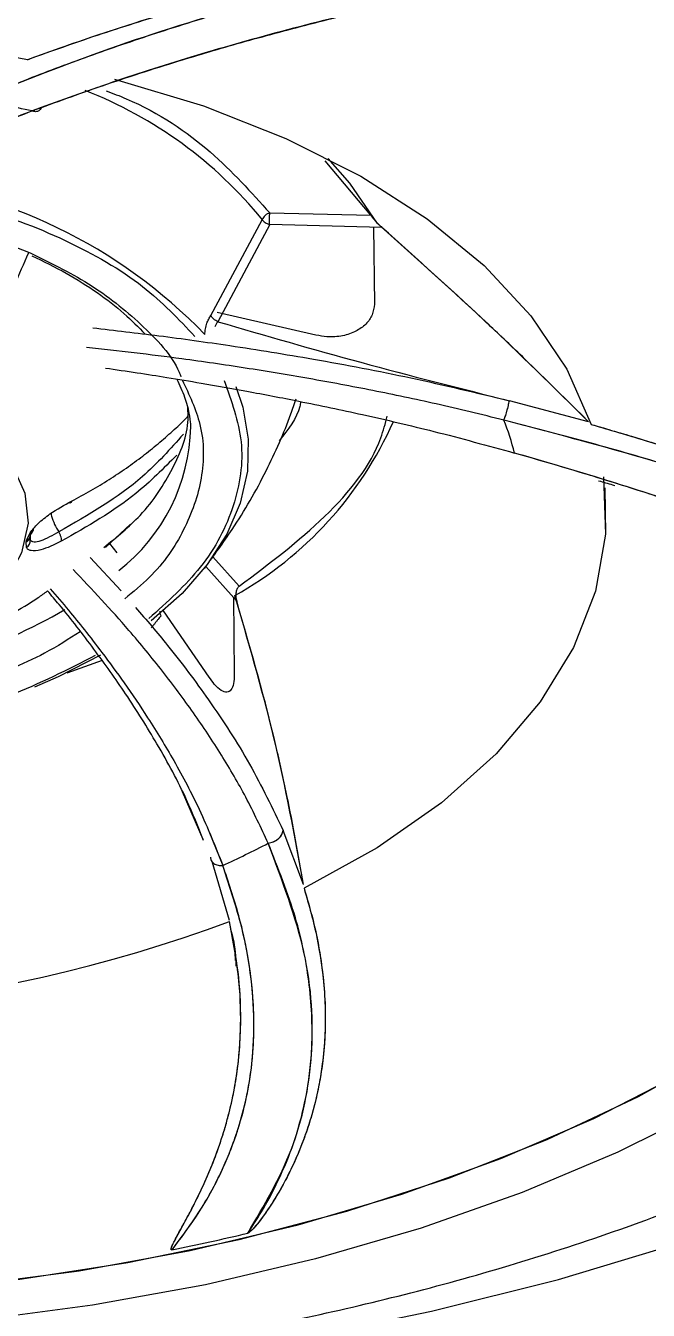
# Model space of a CAD drawing. Header units: inches. Extents: x -1 to 81, y -22 to 129.
# Drawn here: x 63.636 to 64.514, y 68.485 to 70.296 of the extents above; entities that cross this region are included whole.
import ezdxf

# ---------------------------------------------------------------- set-up
doc = ezdxf.new("R2010")
doc.units = ezdxf.units.IN
doc.header["$MEASUREMENT"] = 0
doc.layers.add('1', color=4, linetype='Continuous')

# ---------------------------------------------------------------- blocks, each defined once
blk = doc.blocks.new('2026 PACE')
at = {"color": 8, "linetype": 'Continuous', "lineweight": 25}
for p, q in [((64.2269, 69.5466), (64.2704, 69.4992)), ((64.3997, 69.5475), (64.4371, 69.5059)), ((64.4334, 69.4847), (64.3898, 69.5336)), ((64.1943, 69.384), (64.2442, 69.4015)), ((64.3939, 69.1604), (64.4138, 69.1122))]:
    blk.add_line(p, q, dxfattribs=at)
at = {"color": 8, "linetype": 'Continuous', "lineweight": 25, "flags": 128}
for points in [[(65.0964, 68.7705), (64.9704, 68.7077), (64.8358, 68.651), (64.6935, 68.6008), (64.5444, 68.5574), (64.3896, 68.5211), (64.2302, 68.4922), (64.0674, 68.4708), (63.9022, 68.4572), (63.7359, 68.4515), (63.6478, 68.4516)], [(63.9882, 69.7789), (64.042, 69.75), (64.0852, 69.7159), (64.1165, 69.6779), (64.1348, 69.6371), (64.1394, 69.5949), (64.1301, 69.5529), (64.1128, 69.52)]]:
    blk.add_lwpolyline(points, dxfattribs=at)
at = {"color": 8, "linetype": 'Continuous', "lineweight": 25}
for centre, radius, start, end in [((63.8643, 69.3562), 0.7275, 43.9099, 84.5679), ((64.1736, 69.9515), 0.5259, 299.2881, 336.062), ((64.1064, 69.7351), 0.2622, 307.7875, 359.0532), ((64.134, 69.5787), 0.00887, 290.6297, 342.2591), ((63.8131, 70.1203), 0.7496, 287.7791, 300.2753)]:
    blk.add_arc(centre, radius, start, end, dxfattribs=at)
for points, knots in [([(64.1581, 70.1805), (64.1571, 70.1789), (64.155, 70.1759), (64.1501, 70.1744), (64.1467, 70.1756), (64.145, 70.1761)], [0, 0, 0, 0, 0.341242, 0.682483, 1, 1, 1, 1]), ([(64.1581, 70.1805), (64.1571, 70.1789), (64.155, 70.1759), (64.1501, 70.1744), (64.1467, 70.1756), (64.145, 70.1761)], [0, 0, 0, 0, 0.341208, 0.682451, 1, 1, 1, 1]), ([(64.1398, 69.9758), (64.1332, 69.9605), (64.1101, 69.9073), (64.0817, 69.8577), (64.0615, 69.8224)], [0, 0, 0, 0, 0.28877, 1, 1, 1, 1]), ([(64.1378, 69.978), (64.1679, 69.9634), (64.2298, 69.9334), (64.3007, 69.8752), (64.3439, 69.8299), (64.354, 69.8035), (64.3548, 69.8013)], [0, 0, 0, 0, 0.306375, 0.631102, 0.969329, 1, 1, 1, 1]), ([(64.2304, 69.8702), (64.2615, 69.8666), (64.3256, 69.8592), (64.4295, 69.8447), (64.5481, 69.8255), (64.6802, 69.8005), (64.7716, 69.7785), (64.8177, 69.7674)], [0, 0, 0, 0, 0.159749, 0.329609, 0.529308, 0.76251, 1, 1, 1, 1]), ([(64.4068, 69.8788), (64.4059, 69.8777), (64.4043, 69.8756), (64.4033, 69.873), (64.4028, 69.8716)], [0, 0, 0, 0, 0.5018451, 1, 1, 1, 1]), ([(64.8101, 69.7401), (64.7783, 69.7479), (64.7171, 69.7629), (64.6252, 69.7821), (64.5353, 69.799), (64.4455, 69.8137), (64.3407, 69.8291), (64.2666, 69.8376), (64.2219, 69.8427)], [0, 0, 0, 0, 0.1639456, 0.3152783, 0.4676457, 0.6197227, 0.7707775, 1, 1, 1, 1]), ([(64.3566, 69.7967), (64.3664, 69.776), (64.3877, 69.7308), (64.3876, 69.6583), (64.3622, 69.5854), (64.3236, 69.5277), (64.2875, 69.4979), (64.2755, 69.4879)], [0, 0, 0, 0, 0.200183, 0.436149, 0.667211, 0.889051, 1, 1, 1, 1]), ([(64.4156, 69.796), (64.426, 69.7673), (64.4471, 69.7091), (64.4336, 69.6189), (64.3904, 69.5332), (64.3356, 69.4838), (64.3094, 69.4602)], [0, 0, 0, 0, 0.250583, 0.507547, 0.764511, 1, 1, 1, 1]), ([(64.5235, 69.7663), (64.5232, 69.7639), (64.52, 69.7448), (64.5058, 69.7268), (64.4933, 69.7111)], [0, 0, 0, 0, 0.121024, 1, 1, 1, 1]), ([(64.3582, 69.7202), (64.3399, 69.6995), (64.2915, 69.645), (64.2243, 69.6064), (64.1826, 69.5825)], [0, 0, 0, 0, 0.378962, 1, 1, 1, 1]), ([(64.3488, 69.6906), (64.3303, 69.672), (64.2835, 69.6248), (64.2228, 69.5901), (64.186, 69.5692)], [0, 0, 0, 0, 0.395376, 1, 1, 1, 1]), ([(64.2007, 69.6258), (64.2005, 69.6251), (64.2, 69.6237), (64.1986, 69.6229), (64.1973, 69.6233), (64.1968, 69.6235)], [0, 0, 0, 0, 0.361363, 0.746049, 1, 1, 1, 1]), ([(64.1717, 69.6087), (64.1719, 69.6074), (64.1727, 69.6026), (64.1764, 69.5931), (64.1805, 69.586), (64.1826, 69.5825)], [0, 0, 0, 0, 0.160426, 0.592204, 1, 1, 1, 1]), ([(64.4778, 69.1435), (64.4677, 69.1651), (64.4482, 69.2068), (64.4124, 69.2681), (64.3732, 69.3274), (64.3294, 69.386), (64.2742, 69.4538), (64.2296, 69.5012), (64.2027, 69.5297)], [0, 0, 0, 0, 0.163946, 0.315278, 0.467646, 0.619723, 0.770778, 1, 1, 1, 1]), ([(64.1707, 69.5021), (64.1794, 69.4921), (64.1958, 69.473), (64.2199, 69.443), (64.2463, 69.4089), (64.2765, 69.3676), (64.3108, 69.3169), (64.3469, 69.2575), (64.3837, 69.188), (64.4033, 69.1386), (64.4138, 69.1122)], [0, 0, 0, 0, 0.079362, 0.151521, 0.234867, 0.345521, 0.471711, 0.626106, 0.800302, 1, 1, 1, 1]), ([(64.2908, 69.4761), (64.3061, 69.4583), (64.3429, 69.4153), (64.3977, 69.3417), (64.4543, 69.2547), (64.4838, 69.1927), (64.4987, 69.1615)], [0, 0, 0, 0, 0.1741935, 0.4201884, 0.7074528, 1, 1, 1, 1]), ([(64.3268, 69.4643), (64.3263, 69.4637), (64.3253, 69.4625), (64.3232, 69.4598), (64.3207, 69.4568), (64.318, 69.4534), (64.3153, 69.4501), (64.3136, 69.4481), (64.3127, 69.4471)], [0, 0, 0, 0, 0.1688521, 0.3364626, 0.504148, 0.6731884, 0.8444777, 1, 1, 1, 1]), ([(64.3268, 69.4643), (64.3263, 69.4654), (64.3254, 69.4674), (64.3255, 69.4696), (64.3255, 69.4706)], [0, 0, 0, 0, 0.4879054, 1, 1, 1, 1]), ([(64.2129, 69.4418), (64.1966, 69.4314), (64.1521, 69.4029), (64.0597, 69.3667), (63.9523, 69.3363), (63.8772, 69.3277), (63.8456, 69.3241)], [0, 0, 0, 0, 0.170856, 0.466814, 0.775077, 1, 1, 1, 1])]:
    blk.add_open_spline(points, degree=3, knots=knots, dxfattribs=at)
at = {"layer": '1', "color": 4, "linetype": 'Continuous', "lineweight": 25}
for p, q in [((64.6223, 70.0291), (64.5583, 70.1056)), ((64.4799, 70.0322), (64.6223, 70.0291)), ((64.3969, 69.8876), (64.4695, 70.0226)), ((64.4799, 70.0158), (64.4068, 69.8788)), ((64.6381, 70.0119), (64.4799, 70.0158)), ((64.6264, 70.0126), (64.6274, 69.9035)), ((64.5451, 69.86), (64.4057, 69.8916)), ((64.9294, 69.7379), (64.8177, 69.7674)), ((64.9294, 69.7379), (64.8177, 69.7674)), ((64.2483, 69.5605), (64.2836, 69.5932)), ((64.1371, 69.5704), (64.1422, 69.581)), ((64.1416, 69.573), (64.1415, 69.5729)), ((64.1423, 69.5779), (64.1425, 69.5708)), ((64.1366, 69.5684), (64.1371, 69.5704)), ((64.1369, 69.5605), (64.1366, 69.5684)), ((64.2651, 69.5532), (64.2544, 69.5662)), ((64.4287, 69.4908), (64.43, 69.3821)), ((64.3948, 69.3777), (64.33, 69.4714)), ((64.3859, 69.1486), (64.3568, 69.2158)), ((64.5277, 69.0854), (64.4987, 69.1615)), ((64.5277, 69.0855), (64.4987, 69.1615)), ((64.3982, 69.1183), (64.4229, 69.0349))]:
    blk.add_line(p, q, dxfattribs=at)
at = {"layer": '1', "color": 3, "linetype": 'Continuous', "lineweight": 25, "flags": 128}
blk.add_lwpolyline([(62.28, 68.5909), (62.4483, 68.5377), (62.6231, 68.4914), (62.8036, 68.4524), (62.9888, 68.4207), (63.1777, 68.3967), (63.3695, 68.3803), (63.5631, 68.3718), (63.7575, 68.3711), (63.9518, 68.3782), (64.145, 68.3931), (64.3361, 68.4157), (64.524, 68.4459), (64.7079, 68.4836), (64.8868, 68.5286), (65.0598, 68.5805)], dxfattribs=at)
at = {"layer": '1', "color": 4, "linetype": 'Continuous', "lineweight": 25, "flags": 128}
for points in [[(64.2612, 70.221), (64.3864, 70.1832), (64.5026, 70.1373), (64.6082, 70.084), (64.7018, 70.0239), (64.7821, 69.9579), (64.848, 69.8869), (64.8986, 69.812), (64.9332, 69.734)], [(64.2612, 70.221), (64.3864, 70.1832), (64.5026, 70.1373), (64.6082, 70.084), (64.7018, 70.0239), (64.7821, 69.9579), (64.848, 69.8869), (64.8986, 69.812), (64.9332, 69.734)], [(64.632, 70.0173), (64.5929, 70.0743), (64.5621, 70.1088)], [(64.432, 69.7875), (64.4419, 69.7583), (64.4497, 69.7134), (64.4485, 69.6682), (64.4384, 69.6232), (64.4195, 69.5791), (64.392, 69.5363), (64.3563, 69.4955), (64.3129, 69.457)], [(64.9506, 69.6599), (64.9531, 69.5792), (64.939, 69.4987), (64.9082, 69.4196), (64.8613, 69.3428), (64.7989, 69.2695), (64.7219, 69.2006), (64.6313, 69.1372), (64.5284, 69.08)], [(64.9524, 69.6444), (64.9531, 69.5792), (64.939, 69.4987), (64.9082, 69.4196), (64.8613, 69.3428), (64.7989, 69.2695), (64.7219, 69.2006), (64.6313, 69.1372), (64.5284, 69.08)], [(64.2412, 69.4088), (64.1816, 69.378), (64.1483, 69.3634)], [(61.9903, 69.1256), (62.0164, 69.0937), (62.0935, 69.0129), (62.1828, 68.9363), (62.2835, 68.8644), (62.395, 68.7978), (62.5164, 68.7369), (62.6468, 68.6823), (62.7853, 68.6343), (62.9308, 68.5932), (63.0822, 68.5595), (63.2385, 68.5332), (63.3984, 68.5147), (63.5608, 68.504), (63.7245, 68.5013), (63.8883, 68.5065), (64.0509, 68.5197), (64.2112, 68.5407), (64.368, 68.5693), (64.52, 68.6054), (64.6663, 68.6487), (64.8056, 68.6989), (64.937, 68.7555), (65.0595, 68.8182)], [(62.5523, 68.7209), (62.687, 68.6674), (62.8296, 68.6208), (62.9792, 68.5815), (63.1344, 68.5497), (63.2943, 68.5258), (63.4575, 68.5099), (63.6228, 68.5021), (63.7889, 68.5024), (63.9547, 68.5109), (64.1187, 68.5276), (64.2798, 68.5522), (64.4368, 68.5846), (64.5884, 68.6245), (64.7335, 68.6717), (64.871, 68.7258), (64.9999, 68.7864), (65.1191, 68.853), (65.2278, 68.925), (65.3251, 69.0021), (65.4103, 69.0835), (65.4828, 69.1686), (65.5109, 69.2078)]]:
    blk.add_lwpolyline(points, dxfattribs=at)
at = {"layer": '1', "color": 4, "linetype": 'Continuous', "lineweight": 25}
for centre, radius, start, end in [((64.4113, 69.1463), 1.3809, 36.935, 68.5688), ((63.7576, 68.2451), 2.0391, 79.2309, 110.4725), ((63.7576, 68.2451), 2.0391, 79.2309, 110.4726), ((63.7816, 68.4955), 1.7194, 77.7991, 80.477), ((63.998, 69.6384), 0.6083, 39.1789, 68.6209), ((64.4526, 69.5993), 0.3842, 14.2238, 21.4975), ((63.921, 70.2018), 1.1958, 294.3351, 297.7467), ((63.71, 70.9436), 2.039, 259.6199, 290.4717), ((63.71, 70.9436), 2.039, 259.6199, 290.4717), ((63.7561, 71.4746), 2.963, 281.4071, 283.5263), ((63.7561, 71.4746), 2.963, 281.4073, 283.5264)]:
    blk.add_arc(centre, radius, start, end, dxfattribs=at)
at = {"layer": '1', "color": 3, "linetype": 'Continuous', "lineweight": 25}
blk.add_open_spline([(63.9416, 71.2909), (64.0513, 71.2883), (64.1596, 71.2829), (64.3739, 71.2665), (64.4797, 71.2555), (64.689, 71.228), (64.7923, 71.2114), (64.9455, 71.1823), (64.9963, 71.1718), (65.0961, 71.1497), (65.1452, 71.138), (65.2906, 71.101), (65.3846, 71.0739), (65.567, 71.0146), (65.6554, 70.9825), (65.7838, 70.9304), (65.8259, 70.9123), (65.9086, 70.875), (65.9488, 70.8558), (66.0666, 70.7968), (66.141, 70.7554), (66.2817, 70.6687), (66.3481, 70.6233), (66.4417, 70.5521), (66.4718, 70.5279), (66.5156, 70.4908), (66.5299, 70.4783), (66.5581, 70.453), (66.5719, 70.4402), (66.6934, 70.3246), (66.7817, 70.2166), (66.8857, 70.0469), (66.9156, 69.9891), (66.9469, 69.9152), (66.9528, 69.9003), (66.9641, 69.8704), (66.9694, 69.8553), (66.9844, 69.8102), (66.993, 69.78), (67.0297, 69.6286), (67.0385, 69.5061), (67.0235, 69.3516), (67.0192, 69.3206), (67.0108, 69.2741), (67.0077, 69.2585), (67.0007, 69.2274), (66.9969, 69.2118), (66.9762, 69.1341), (66.9545, 69.0726), (66.8744, 68.8907), (66.8013, 68.7725), (66.6843, 68.629), (66.6596, 68.6004), (66.6077, 68.544), (66.5807, 68.5162), (66.4964, 68.4344), (66.4359, 68.3816), (66.3066, 68.2797), (66.2377, 68.2305), (66.1281, 68.1596), (66.0904, 68.1364), (66.0324, 68.1023), (66.0128, 68.091), (65.973, 68.0688), (65.9528, 68.0578), (65.8509, 68.0035), (65.7664, 67.9627), (65.5916, 67.8863), (65.5013, 67.8506), (65.3149, 67.7844), (65.2188, 67.7539), (65.0702, 67.712), (65.0198, 67.6986), (64.9184, 67.6735), (64.8673, 67.6617), (64.7132, 67.6286), (64.5053, 67.5905), (64.2923, 67.5643), (64.1308, 67.5492), (64.0766, 67.5449), (63.9676, 67.5379), (63.9127, 67.5351), (63.7488, 67.5293), (63.64, 67.5286), (63.4237, 67.5334), (63.316, 67.5388), (63.1019, 67.556), (62.9954, 67.5676), (62.8629, 67.5862), (62.8364, 67.5901), (62.7838, 67.5984), (62.7576, 67.6027), (62.6796, 67.6161), (62.6281, 67.6258), (62.4754, 67.657), (62.376, 67.6806), (62.1816, 67.7337), (62.0867, 67.763), (61.9479, 67.8115), (61.9022, 67.8283), (61.812, 67.8636), (61.7678, 67.8819), (61.5517, 67.976), (61.3942, 68.0606), (61.2161, 68.1777), (61.1815, 68.2017), (61.1141, 68.2509), (61.0813, 68.2761), (60.9862, 68.3532), (60.9279, 68.406), (60.7672, 68.5688), (60.6791, 68.6829), (60.5932, 68.8324), (60.5772, 68.8627), (60.5479, 68.9234), (60.5346, 68.9539), (60.4986, 69.0456), (60.4799, 69.107), (60.4529, 69.2305), (60.4445, 69.2925), (60.4397, 69.3859), (60.4394, 69.4171), (60.4414, 69.4796), (60.4438, 69.511), (60.462, 69.6666), (60.4972, 69.788), (60.5797, 69.9656), (60.6122, 70.024), (60.6686, 70.1104), (60.6888, 70.139), (60.7312, 70.1953), (60.7536, 70.223), (60.8709, 70.3595), (60.9823, 70.462), (61.1436, 70.582), (61.177, 70.6056), (61.2461, 70.6519), (61.2818, 70.6747), (61.3915, 70.7412), (61.468, 70.7832), (61.6276, 70.8625), (61.7108, 70.8998), (61.8838, 70.97), (61.9736, 71.0028), (62.0902, 71.0409), (62.1138, 71.0484), (62.1613, 71.0631), (62.1853, 71.0703), (62.2575, 71.0913), (62.3061, 71.1046), (62.4532, 71.1425), (62.5531, 71.165), (62.7566, 71.2047), (62.8601, 71.2219), (63.0182, 71.2436), (63.0714, 71.2502), (63.1786, 71.262), (63.2329, 71.2672), (63.3956, 71.2806), (63.5044, 71.2867), (63.7226, 71.2931), (63.832, 71.2935), (63.9416, 71.2909)], degree=3, knots=[0, 0, 0, 0, 0.015625, 0.015625, 0.03125, 0.03125, 0.046875, 0.046875, 0.054688, 0.054688, 0.0625, 0.0625, 0.078125, 0.078125, 0.09375, 0.09375, 0.101563, 0.101563, 0.109375, 0.109375, 0.125, 0.125, 0.140625, 0.140625, 0.148438, 0.148438, 0.152344, 0.152344, 0.15625, 0.15625, 0.1875, 0.1875, 0.203125, 0.203125, 0.207031, 0.207031, 0.210938, 0.210938, 0.21875, 0.21875, 0.25, 0.25, 0.257813, 0.257813, 0.261719, 0.261719, 0.265625, 0.265625, 0.28125, 0.28125, 0.3125, 0.3125, 0.320313, 0.320313, 0.328125, 0.328125, 0.34375, 0.34375, 0.359375, 0.359375, 0.367188, 0.367188, 0.371094, 0.371094, 0.375, 0.375, 0.390625, 0.390625, 0.40625, 0.40625, 0.421875, 0.421875, 0.429688, 0.429688, 0.4375, 0.4375, 0.453125, 0.46875, 0.46875, 0.476563, 0.476563, 0.484375, 0.484375, 0.5, 0.5, 0.515625, 0.515625, 0.53125, 0.53125, 0.535156, 0.535156, 0.539063, 0.539063, 0.546875, 0.546875, 0.5625, 0.5625, 0.578125, 0.578125, 0.585938, 0.585938, 0.59375, 0.59375, 0.625, 0.625, 0.632813, 0.632813, 0.640625, 0.640625, 0.65625, 0.65625, 0.6875, 0.6875, 0.695313, 0.695313, 0.703125, 0.703125, 0.71875, 0.71875, 0.734375, 0.734375, 0.742188, 0.742188, 0.75, 0.75, 0.78125, 0.78125, 0.796875, 0.796875, 0.804688, 0.804688, 0.8125, 0.8125, 0.84375, 0.84375, 0.851563, 0.851563, 0.859375, 0.859375, 0.875, 0.875, 0.890625, 0.890625, 0.90625, 0.90625, 0.910156, 0.910156, 0.914063, 0.914063, 0.921875, 0.921875, 0.9375, 0.9375, 0.953125, 0.953125, 0.960938, 0.960938, 0.96875, 0.96875, 0.984375, 0.984375, 1, 1, 1, 1], dxfattribs=at)
at = {"layer": '1', "color": 4, "linetype": 'Continuous', "lineweight": 25}
for points, knots in [([(66.1288, 69.4559), (66.1347, 69.4668), (66.1567, 69.5077), (66.1844, 69.5806), (66.2116, 69.6747), (66.2274, 69.7713), (66.2319, 69.8701), (66.2241, 69.971), (66.2032, 70.0736), (66.1698, 70.173), (66.1255, 70.268), (66.0722, 70.3575), (66.0086, 70.4445), (65.9351, 70.5286), (65.852, 70.6095), (65.7597, 70.6868), (65.6586, 70.7603), (65.5493, 70.8296), (65.4322, 70.8944), (65.308, 70.9545), (65.1771, 71.0096), (65.0403, 71.0595), (64.8984, 71.104), (64.7521, 71.143), (64.6026, 71.1761), (64.4515, 71.2034), (64.3016, 71.2245), (64.1593, 71.2394), (64.0347, 71.2484), (63.9213, 71.2535), (63.8159, 71.2559), (63.7433, 71.2553), (63.7082, 71.255)], [0, 0, 0, 0, 0.012796, 0.047795, 0.083235, 0.119237, 0.155939, 0.193485, 0.231996, 0.271553, 0.307137, 0.342746, 0.378367, 0.41399, 0.449606, 0.485207, 0.520787, 0.55634, 0.591857, 0.62733, 0.662749, 0.698094, 0.733339, 0.768438, 0.803309, 0.837795, 0.871549, 0.903617, 0.931706, 0.953015, 0.977292, 1, 1, 1, 1]), ([(63.717, 70.6817), (63.7708, 70.6818), (63.846, 70.682), (63.9565, 70.6774), (64.0497, 70.6713), (64.1597, 70.6605), (64.2734, 70.6455), (64.3901, 70.6256), (64.5074, 70.6009), (64.6237, 70.5713), (64.7378, 70.5368), (64.8484, 70.4978), (64.9546, 70.4542), (65.0556, 70.4063), (65.1507, 70.3545), (65.2392, 70.2989), (65.3207, 70.2399), (65.3947, 70.1776), (65.4608, 70.1124), (65.5189, 70.0445), (65.5677, 69.9738), (65.5992, 69.9204), (65.6114, 69.8903), (65.6135, 69.8851)], [0, 0, 0, 0, 0.062137, 0.087017, 0.128282, 0.170959, 0.216572, 0.263982, 0.312727, 0.362438, 0.412854, 0.463787, 0.515099, 0.566693, 0.618503, 0.670495, 0.722663, 0.77503, 0.827657, 0.880649, 0.934165, 0.988423, 1, 1, 1, 1]), ([(64.8946, 70.4318), (64.8171, 70.4156), (64.6622, 70.3833), (64.4417, 70.3252), (64.2368, 70.2601), (64.123, 70.2142), (64.0661, 70.1913)], [0, 0, 0, 0, 0.250185, 0.500172, 0.750054, 1, 1, 1, 1]), ([(64.0661, 70.1913), (64.0938, 70.2027), (64.1492, 70.2256), (64.2407, 70.2594), (64.3387, 70.2924), (64.4425, 70.3241), (64.5518, 70.3542), (64.6636, 70.382), (64.778, 70.408), (64.8557, 70.4239), (64.8946, 70.4318)], [0, 0, 0, 0, 0.124974, 0.249925, 0.3714, 0.499828, 0.624811, 0.74983, 0.874891, 1, 1, 1, 1]), ([(64.8946, 70.4318), (64.8945, 70.4318), (64.8943, 70.4319), (64.8933, 70.4321), (64.8914, 70.4321), (64.8851, 70.4319), (64.8763, 70.431), (64.8646, 70.4297), (64.853, 70.4281), (64.8394, 70.4263), (64.8212, 70.4235), (64.7973, 70.4198), (64.7672, 70.4147), (64.7329, 70.4086), (64.6945, 70.4013), (64.6584, 70.3941), (64.6254, 70.3872), (64.5964, 70.381), (64.5661, 70.3742), (64.5346, 70.3669), (64.5018, 70.359), (64.4208, 70.3387), (64.293, 70.303), (64.1908, 70.2668), (64.1386, 70.2483)], [0, 0, 0, 0, 0.0004445, 0.0010056, 0.0034728, 0.0071926, 0.0234136, 0.0350019, 0.0489182, 0.0651674, 0.0837532, 0.1149259, 0.1514303, 0.1932734, 0.2404619, 0.2930018, 0.3274391, 0.3638273, 0.4021675, 0.4424606, 0.4847072, 0.5289077, 0.7594083, 1, 1, 1, 1]), ([(64.1386, 70.2483), (64.1561, 70.2547), (64.1901, 70.2672), (64.2427, 70.285), (64.2952, 70.3018), (64.3486, 70.3179), (64.404, 70.3337), (64.4571, 70.3478), (64.5072, 70.3604), (64.5538, 70.3714), (64.6014, 70.3821), (64.6503, 70.3925), (64.6984, 70.4021), (64.7437, 70.4105), (64.7836, 70.4175), (64.8262, 70.4244), (64.8604, 70.4294), (64.8847, 70.4319), (64.8915, 70.4322), (64.8935, 70.4321), (64.8942, 70.4319), (64.8945, 70.4319), (64.8946, 70.4318)], [0, 0, 0, 0, 0.08245, 0.161083, 0.23579, 0.310058, 0.385559, 0.462353, 0.521762, 0.581597, 0.641873, 0.702604, 0.764929, 0.820497, 0.869134, 0.910688, 0.974961, 0.992333, 0.997334, 0.99894, 0.999533, 1, 1, 1, 1]), ([(64.8299, 70.3639), (64.8012, 70.3583), (64.7648, 70.3512), (64.7218, 70.342), (64.7006, 70.3374), (64.6813, 70.3332), (64.6637, 70.3292), (64.648, 70.3257), (64.5915, 70.3126), (64.4962, 70.2888), (64.3681, 70.2523), (64.2498, 70.2143), (64.1797, 70.1888), (64.145, 70.1761)], [0, 0, 0, 0, 0.11233, 0.142866, 0.17106, 0.196913, 0.220424, 0.241594, 0.26042, 0.44965, 0.636003, 0.819463, 1, 1, 1, 1]), ([(64.145, 70.1761), (64.1774, 70.188), (64.2424, 70.2117), (64.3283, 70.2395), (64.395, 70.2596), (64.4402, 70.2727), (64.4878, 70.2858), (64.5377, 70.2989), (64.5888, 70.3117), (64.6426, 70.3245), (64.7007, 70.3376), (64.7605, 70.3503), (64.8012, 70.3584), (64.8198, 70.3621)], [0, 0, 0, 0, 0.170936, 0.342688, 0.408016, 0.475212, 0.544343, 0.615473, 0.688674, 0.759262, 0.838159, 0.925629, 1, 1, 1, 1]), ([(64.2495, 70.2045), (64.259, 70.2008), (64.3174, 70.1782), (64.4009, 70.1205), (64.4538, 70.0614), (64.4799, 70.0322)], [0, 0, 0, 0, 0.088608, 0.54983, 1, 1, 1, 1]), ([(63.8183, 70.0085), (63.8219, 70.0111), (63.8317, 70.0181), (63.8499, 70.0301), (63.8751, 70.0462), (63.9072, 70.0655), (63.9489, 70.0888), (64.001, 70.1153), (64.0662, 70.1455), (64.1176, 70.1654), (64.145, 70.1761)], [0, 0, 0, 0, 0.044456, 0.11935, 0.205857, 0.320706, 0.451681, 0.61193, 0.79273, 1, 1, 1, 1]), ([(64.049, 70.1404), (64.0545, 70.1423), (64.0842, 70.1532), (64.1177, 70.1658), (64.145, 70.1761)], [0, 0, 0, 0, 0.182243, 1, 1, 1, 1]), ([(63.9139, 70.0725), (63.9634, 70.0637), (64.0636, 70.0458), (64.195, 69.9956), (64.3041, 69.933), (64.3517, 69.8823), (64.3745, 69.858)], [0, 0, 0, 0, 0.250583, 0.507547, 0.76451, 1, 1, 1, 1]), ([(63.8725, 70.0444), (63.8887, 70.043), (63.9465, 70.0381), (64.038, 70.0163), (64.1052, 69.9905), (64.1378, 69.978)], [0, 0, 0, 0, 0.1664301, 0.5953347, 1, 1, 1, 1]), ([(64.4799, 70.0322), (64.4788, 70.0318), (64.4764, 70.031), (64.4733, 70.0287), (64.4708, 70.0259), (64.4699, 70.0237), (64.4695, 70.0226)], [0, 0, 0, 0, 0.25, 0.5, 0.75, 1, 1, 1, 1]), ([(64.4799, 70.0158), (64.4798, 70.0172), (64.4798, 70.0199), (64.4798, 70.0247), (64.4798, 70.0291), (64.4799, 70.0312), (64.4799, 70.0322)], [0, 0, 0, 0, 0.25158, 0.503715, 0.754818, 1, 1, 1, 1]), ([(64.6223, 70.0291), (64.6226, 70.0286), (64.6233, 70.0275), (64.6254, 70.0249), (64.6286, 70.0211), (64.6332, 70.0163), (64.6365, 70.0134), (64.6381, 70.0119)], [0, 0, 0, 0, 0.105485, 0.21968, 0.464867, 0.730402, 1, 1, 1, 1]), ([(64.4695, 70.0226), (64.47, 70.0219), (64.4709, 70.0205), (64.4734, 70.0186), (64.4764, 70.0169), (64.4786, 70.0162), (64.4799, 70.0158)], [0, 0, 0, 0, 0.2352233, 0.5000316, 0.7214155, 1, 1, 1, 1]), ([(64.9294, 69.7379), (64.8804, 69.7862), (64.7821, 69.883), (64.6821, 69.9725), (64.632, 70.0173)], [0, 0, 0, 0, 0.4986324, 1, 1, 1, 1]), ([(64.9294, 69.7379), (64.8994, 69.7677), (64.8525, 69.8141), (64.7555, 69.9064), (64.6882, 69.9669), (64.6381, 70.0119)], [0, 0, 0, 0, 0.3121718, 0.4879127, 1, 1, 1, 1]), ([(64.1444, 69.9719), (64.161, 69.9639), (64.1941, 69.9478), (64.2374, 69.9202), (64.2749, 69.8915), (64.2948, 69.8712), (64.3043, 69.8614)], [0, 0, 0, 0, 0.2555131, 0.510096, 0.7641611, 1, 1, 1, 1]), ([(64.6274, 69.9035), (64.6268, 69.8984), (64.6256, 69.8882), (64.616, 69.8749), (64.6016, 69.8645), (64.5825, 69.8581), (64.5627, 69.8566), (64.5502, 69.859), (64.5451, 69.86)], [0, 0, 0, 0, 0.161416, 0.322613, 0.489718, 0.670379, 0.864807, 1, 1, 1, 1]), ([(64.3884, 69.8607), (64.3886, 69.8634), (64.389, 69.8688), (64.3911, 69.8763), (64.3938, 69.8827), (64.3959, 69.886), (64.3969, 69.8876)], [0, 0, 0, 0, 0.282313, 0.563253, 0.780506, 1, 1, 1, 1]), ([(64.4068, 69.8788), (64.4057, 69.8793), (64.4037, 69.8804), (64.4008, 69.8827), (64.3984, 69.8852), (64.3974, 69.8868), (64.3969, 69.8876)], [0, 0, 0, 0, 0.243718, 0.499518, 0.755577, 1, 1, 1, 1]), ([(64.4068, 69.8788), (64.4736, 69.8594), (64.6088, 69.8201), (64.7476, 69.7851), (64.8177, 69.7674)], [0, 0, 0, 0, 0.49469, 1, 1, 1, 1]), ([(64.2483, 69.8135), (64.2632, 69.8113), (64.2921, 69.8072), (64.3372, 69.8), (64.3887, 69.7915), (64.4508, 69.7805), (64.5266, 69.7659), (64.6146, 69.7474), (64.7164, 69.7236), (64.7872, 69.7041), (64.8251, 69.6937)], [0, 0, 0, 0, 0.077905, 0.150178, 0.233656, 0.344485, 0.470875, 0.625514, 0.799986, 1, 1, 1, 1]), ([(64.349, 69.798), (64.3529, 69.7894), (64.3608, 69.7724), (64.3664, 69.7503), (64.3684, 69.7352), (64.3685, 69.7312), (64.3685, 69.7297)], [0, 0, 0, 0, 0.300118, 0.596067, 0.8509, 1, 1, 1, 1]), ([(64.3883, 69.5314), (64.4015, 69.5494), (64.4336, 69.5931), (64.4752, 69.6657), (64.5029, 69.7285), (64.5148, 69.7631), (64.5172, 69.7703)], [0, 0, 0, 0, 0.246096, 0.595962, 0.916173, 1, 1, 1, 1]), ([(64.246, 69.5604), (64.2641, 69.5752), (64.3061, 69.6096), (64.345, 69.6713), (64.3665, 69.7233), (64.3647, 69.7524), (64.3644, 69.758)], [0, 0, 0, 0, 0.253082, 0.5866872, 0.9202924, 1, 1, 1, 1]), ([(64.8101, 69.7401), (64.8107, 69.7416), (64.8117, 69.744), (64.8131, 69.7486), (64.8143, 69.7525), (64.8154, 69.7566), (64.8166, 69.7618), (64.8173, 69.7652), (64.8177, 69.7674)], [0, 0, 0, 0, 0.241089, 0.371167, 0.503762, 0.635799, 0.764278, 1, 1, 1, 1]), ([(64.8101, 69.7401), (64.8107, 69.7416), (64.8116, 69.7439), (64.8131, 69.7484), (64.8142, 69.7523), (64.8153, 69.7564), (64.8166, 69.7617), (64.8173, 69.7651), (64.8177, 69.7674)], [0, 0, 0, 0, 0.235292, 0.36364, 0.495629, 0.628267, 0.758474, 1, 1, 1, 1]), ([(64.2007, 69.6258), (64.2098, 69.6307), (64.2278, 69.6404), (64.2535, 69.6561), (64.2779, 69.6723), (64.3009, 69.6892), (64.3226, 69.7065), (64.3428, 69.7245), (64.3574, 69.7372), (64.3639, 69.7448), (64.3647, 69.7459)], [0, 0, 0, 0, 0.147645, 0.292645, 0.435032, 0.574845, 0.712128, 0.846932, 0.979315, 1, 1, 1, 1]), ([(64.4371, 69.5059), (64.4794, 69.5378), (64.5638, 69.6017), (64.6302, 69.6859), (64.6428, 69.7354), (64.6455, 69.7457)], [0, 0, 0, 0, 0.441963, 0.883926, 1, 1, 1, 1]), ([(65.6097, 69.45), (65.5549, 69.4773), (65.4453, 69.5317), (65.2518, 69.6088), (65.0394, 69.6795), (64.8866, 69.7199), (64.8101, 69.7401)], [0, 0, 0, 0, 0.2501852, 0.5001719, 0.7500543, 1, 1, 1, 1]), ([(65.6097, 69.45), (65.5887, 69.4607), (65.5481, 69.4814), (65.4773, 69.5148), (65.4041, 69.5471), (65.3255, 69.5791), (65.2411, 69.611), (65.1446, 69.6444), (65.0362, 69.6784), (64.9252, 69.7103), (64.8485, 69.7301), (64.8101, 69.7401)], [0, 0, 0, 0, 0.097964, 0.189913, 0.30984, 0.402141, 0.500118, 0.628525, 0.750026, 0.874995, 1, 1, 1, 1]), ([(64.9332, 69.734), (64.9634, 69.7251), (65.0224, 69.7079), (65.1032, 69.6818), (65.1731, 69.6575), (65.2341, 69.635), (65.3051, 69.6072), (65.3821, 69.5743), (65.4524, 69.5411), (65.5031, 69.5153), (65.5386, 69.4961), (65.5706, 69.4777), (65.5933, 69.4638), (65.606, 69.4544), (65.609, 69.4516), (65.6096, 69.4507), (65.6097, 69.4503), (65.6097, 69.4501), (65.6097, 69.45)], [0, 0, 0, 0, 0.113953, 0.222942, 0.314775, 0.393989, 0.474125, 0.615342, 0.735005, 0.804943, 0.865955, 0.917844, 0.976853, 0.99284, 0.997477, 0.998985, 0.999549, 1, 1, 1, 1]), ([(64.9332, 69.734), (64.955, 69.7276), (64.9977, 69.7152), (65.0588, 69.6961), (65.1168, 69.6771), (65.1727, 69.6576), (65.2278, 69.6374), (65.278, 69.6179), (65.3232, 69.5993), (65.3636, 69.582), (65.4032, 69.5642), (65.4422, 69.5458), (65.4791, 69.5276), (65.5123, 69.5103), (65.5405, 69.495), (65.5694, 69.4784), (65.5916, 69.4649), (65.6056, 69.4548), (65.6089, 69.4517), (65.6096, 69.4507), (65.6097, 69.4503), (65.6097, 69.4501), (65.6097, 69.45)], [0, 0, 0, 0, 0.082382, 0.160914, 0.235488, 0.309692, 0.385138, 0.461887, 0.521286, 0.581118, 0.641396, 0.702136, 0.764497, 0.820108, 0.868797, 0.91041, 0.974901, 0.992322, 0.997333, 0.99894, 0.999533, 1, 1, 1, 1]), ([(65.5908, 69.3863), (65.5619, 69.4026), (65.51, 69.432), (65.4467, 69.4638), (65.4088, 69.4819), (65.3924, 69.4896), (65.377, 69.4967), (65.363, 69.5031), (65.3502, 69.5088), (65.3036, 69.5294), (65.2197, 69.5641), (65.0925, 69.6107), (64.9608, 69.654), (64.8701, 69.6805), (64.8251, 69.6937)], [0, 0, 0, 0, 0.143689, 0.258956, 0.284448, 0.307987, 0.329573, 0.349205, 0.366882, 0.382606, 0.540573, 0.696139, 0.849289, 1, 1, 1, 1]), ([(65.5908, 69.3863), (65.5693, 69.3985), (65.5217, 69.4256), (65.4468, 69.464), (65.3671, 69.5017), (65.2915, 69.5346), (65.2078, 69.5683), (65.1172, 69.6018), (65.0208, 69.6344), (64.9236, 69.6651), (64.859, 69.6838), (64.8251, 69.6937)], [0, 0, 0, 0, 0.107485, 0.238567, 0.342524, 0.450049, 0.545403, 0.666277, 0.784106, 0.886487, 1, 1, 1, 1]), ([(64.9435, 69.6547), (64.9501, 69.6528), (64.9579, 69.6506), (64.9653, 69.6481), (64.9665, 69.6477)], [0, 0, 0, 0, 0.839468, 1, 1, 1, 1]), ([(64.1422, 69.581), (64.1438, 69.5832), (64.147, 69.5876), (64.156, 69.597), (64.1743, 69.6117), (64.1905, 69.6203), (64.2007, 69.6258)], [0, 0, 0, 0, 0.123898, 0.249753, 0.523032, 1, 1, 1, 1]), ([(64.1425, 69.5708), (64.1422, 69.5716), (64.1416, 69.573), (64.1421, 69.5753), (64.1423, 69.5764)], [0, 0, 0, 0, 0.506993, 1, 1, 1, 1]), ([(64.1421, 69.575), (64.1424, 69.5761), (64.1431, 69.5785), (64.1449, 69.5815), (64.1459, 69.583)], [0, 0, 0, 0, 0.495574, 1, 1, 1, 1]), ([(64.1466, 69.5867), (64.1466, 69.586), (64.1467, 69.5845), (64.1459, 69.5828), (64.1444, 69.5815), (64.1429, 69.5811), (64.1422, 69.581)], [0, 0, 0, 0, 0.245408, 0.500001, 0.754594, 1, 1, 1, 1]), ([(64.1826, 69.5825), (64.1737, 69.5775), (64.1607, 69.5702), (64.1488, 69.5676), (64.1442, 69.5686), (64.1431, 69.5701), (64.1425, 69.5708)], [0, 0, 0, 0, 0.5222153, 0.7643337, 0.8827852, 1, 1, 1, 1]), ([(64.1428, 69.5784), (64.1432, 69.5797), (64.144, 69.5822), (64.1457, 69.5852), (64.1466, 69.5867)], [0, 0, 0, 0, 0.493006, 1, 1, 1, 1]), ([(64.186, 69.5692), (64.1862, 69.57), (64.1866, 69.5716), (64.186, 69.5751), (64.1846, 69.579), (64.1832, 69.5813), (64.1826, 69.5825)], [0, 0, 0, 0, 0.242188, 0.499999, 0.757811, 1, 1, 1, 1]), ([(64.1369, 69.5605), (64.1377, 69.5611), (64.1394, 69.5624), (64.1413, 69.565), (64.1424, 69.5679), (64.1425, 69.5699), (64.1425, 69.5708)], [0, 0, 0, 0, 0.245407, 0.499999, 0.754592, 1, 1, 1, 1]), ([(64.186, 69.5692), (64.1761, 69.5643), (64.1602, 69.5566), (64.1452, 69.5552), (64.1391, 69.5573), (64.1376, 69.5595), (64.1369, 69.5605)], [0, 0, 0, 0, 0.471205, 0.750514, 0.876199, 1, 1, 1, 1]), ([(64.0742, 69.4466), (64.1016, 69.4597), (64.1337, 69.4752), (64.1624, 69.4961), (64.1668, 69.4993)], [0, 0, 0, 0, 0.8497618, 1, 1, 1, 1]), ([(64.3867, 69.1474), (64.3791, 69.1665), (64.361, 69.212), (64.3235, 69.281), (64.2793, 69.3519), (64.2325, 69.4174), (64.1954, 69.4658), (64.1722, 69.4929), (64.1668, 69.4993)], [0, 0, 0, 0, 0.159541, 0.3817724, 0.5820358, 0.7625504, 0.9438101, 1, 1, 1, 1]), ([(64.4371, 69.5059), (64.4366, 69.5055), (64.4354, 69.5046), (64.4337, 69.5018), (64.4322, 69.4974), (64.4319, 69.4912), (64.4329, 69.4869), (64.4334, 69.4847)], [0, 0, 0, 0, 0.105476, 0.219665, 0.464858, 0.730397, 1, 1, 1, 1]), ([(64.5277, 69.0855), (64.5152, 69.1538), (64.49, 69.2908), (64.4506, 69.4254), (64.4309, 69.4929)], [0, 0, 0, 0, 0.498632, 1, 1, 1, 1]), ([(64.5277, 69.0854), (64.5203, 69.1274), (64.5087, 69.1929), (64.4788, 69.3263), (64.4528, 69.4171), (64.4334, 69.4847)], [0, 0, 0, 0, 0.312171, 0.487913, 1, 1, 1, 1]), ([(64.2341, 69.408), (64.195, 69.3881), (64.1159, 69.3477), (63.9709, 69.3082), (63.8421, 69.2871), (63.7636, 69.2875), (63.7385, 69.2876)], [0, 0, 0, 0, 0.28303, 0.573266, 0.863502, 1, 1, 1, 1]), ([(64.43, 69.3821), (64.4298, 69.3773), (64.4294, 69.3677), (64.4256, 69.359), (64.4197, 69.3554), (64.4115, 69.358), (64.4028, 69.3659), (64.3972, 69.3743), (64.3948, 69.3777)], [0, 0, 0, 0, 0.1614156, 0.3226132, 0.4897181, 0.6703789, 0.8648072, 1, 1, 1, 1]), ([(64.4778, 69.1435), (64.4803, 69.144), (64.4842, 69.1448), (64.489, 69.1474), (64.4923, 69.1499), (64.4951, 69.1527), (64.4978, 69.1566), (64.4983, 69.1596), (64.4987, 69.1615)], [0, 0, 0, 0, 0.241089, 0.371167, 0.503762, 0.635799, 0.764278, 1, 1, 1, 1]), ([(64.4778, 69.1435), (64.4802, 69.144), (64.484, 69.1448), (64.4888, 69.1473), (64.4922, 69.1497), (64.495, 69.1525), (64.4977, 69.1565), (64.4983, 69.1595), (64.4987, 69.1615)], [0, 0, 0, 0, 0.235292, 0.36364, 0.495629, 0.628267, 0.758474, 1, 1, 1, 1]), ([(64.4492, 68.5938), (64.4719, 68.6323), (64.5174, 68.7093), (64.5444, 68.843), (64.5368, 68.9874), (64.4974, 69.0915), (64.4778, 69.1435)], [0, 0, 0, 0, 0.250185, 0.500172, 0.750054, 1, 1, 1, 1]), ([(64.4492, 68.5938), (64.4566, 68.6052), (64.4735, 68.631), (64.4966, 68.6757), (64.5173, 68.7284), (64.5331, 68.7892), (64.5417, 68.8622), (64.5377, 68.946), (64.5183, 69.0419), (64.4919, 69.1081), (64.4778, 69.1435)], [0, 0, 0, 0, 0.076042, 0.171909, 0.282488, 0.393719, 0.52075, 0.682832, 0.830704, 1, 1, 1, 1]), ([(64.3966, 69.1239), (64.3967, 69.1222), (64.3971, 69.1187), (64.401, 69.1146), (64.4068, 69.1121), (64.4115, 69.1122), (64.4138, 69.1122)], [0, 0, 0, 0, 0.240996, 0.5, 0.759004, 1, 1, 1, 1]), ([(64.3966, 69.1239), (64.3967, 69.1222), (64.3971, 69.1187), (64.401, 69.1146), (64.4068, 69.1121), (64.4115, 69.1122), (64.4138, 69.1122)], [0, 0, 0, 0, 0.240961, 0.499951, 0.758968, 1, 1, 1, 1]), ([(64.3422, 68.5701), (64.3579, 68.5912), (64.3862, 68.6292), (64.4096, 68.6749), (64.4213, 68.702), (64.426, 68.7138), (64.43, 68.7248), (64.4335, 68.7348), (64.4364, 68.744), (64.4463, 68.7771), (64.4578, 68.8364), (64.4586, 68.9255), (64.4451, 69.0172), (64.4242, 69.0807), (64.4138, 69.1122)], [0, 0, 0, 0, 0.143681, 0.258946, 0.284439, 0.307979, 0.329566, 0.3492, 0.36688, 0.382606, 0.540573, 0.696139, 0.849289, 1, 1, 1, 1]), ([(64.3422, 68.5701), (64.3541, 68.5858), (64.3804, 68.6206), (64.4104, 68.6748), (64.4337, 68.7319), (64.4483, 68.7856), (64.4572, 68.8446), (64.4588, 68.9081), (64.4516, 68.9754), (64.4372, 69.0432), (64.4219, 69.0884), (64.4138, 69.1122)], [0, 0, 0, 0, 0.107424, 0.238431, 0.34234, 0.449844, 0.54517, 0.666079, 0.783931, 0.886397, 1, 1, 1, 1]), ([(64.5284, 69.08), (64.5351, 69.0564), (64.5471, 69.014), (64.5554, 68.9585), (64.5586, 68.9129), (64.5582, 68.8721), (64.5549, 68.8356), (64.5497, 68.803), (64.5433, 68.7745), (64.5353, 68.7467), (64.5241, 68.7152), (64.51, 68.6828), (64.4936, 68.6523), (64.4793, 68.6296), (64.4679, 68.6134), (64.4594, 68.6029), (64.454, 68.5971), (64.4511, 68.5947), (64.4499, 68.594), (64.4494, 68.5938), (64.4492, 68.5938)], [0, 0, 0, 0, 0.1291917, 0.2322473, 0.3122403, 0.3909264, 0.471292, 0.5307151, 0.5898368, 0.6486412, 0.7071111, 0.7937508, 0.8636769, 0.916276, 0.9538658, 0.9800455, 0.9937503, 0.9977674, 0.9990924, 1, 1, 1, 1]), ([(64.5284, 69.08), (64.5328, 69.0649), (64.5415, 69.0354), (64.5502, 68.993), (64.5558, 68.9527), (64.5585, 68.9136), (64.5583, 68.8749), (64.5554, 68.8394), (64.5505, 68.8072), (64.5443, 68.7783), (64.5363, 68.7497), (64.5264, 68.7213), (64.5149, 68.6939), (64.5027, 68.6691), (64.4909, 68.648), (64.4773, 68.6264), (64.4652, 68.6096), (64.4549, 68.598), (64.4514, 68.595), (64.4501, 68.5941), (64.4496, 68.5939), (64.4493, 68.5938), (64.4492, 68.5938)], [0, 0, 0, 0, 0.082507, 0.161152, 0.235824, 0.31015, 0.385664, 0.462423, 0.5218, 0.581626, 0.641914, 0.702681, 0.76537, 0.822714, 0.87059, 0.910727, 0.974984, 0.992345, 0.99734, 0.998943, 0.999534, 1, 1, 1, 1]), ([(64.3422, 68.5701), (64.3421, 68.5701), (64.342, 68.5701), (64.3418, 68.5701), (64.3417, 68.5701), (64.3415, 68.5701), (64.3414, 68.5702), (64.3413, 68.5703), (64.3411, 68.5706), (64.341, 68.5712), (64.3414, 68.5741), (64.3439, 68.579), (64.3476, 68.5865), (64.3523, 68.595), (64.3587, 68.6067), (64.367, 68.622), (64.3771, 68.6416), (64.388, 68.6645), (64.3985, 68.689), (64.4087, 68.7161), (64.4185, 68.7465), (64.4287, 68.7868), (64.4374, 68.8397), (64.4402, 68.9026), (64.4359, 68.9686), (64.4273, 69.0123), (64.4231, 69.0333)], [0, 0, 0, 0, 0.000231, 0.000437, 0.000628, 0.000819, 0.001023, 0.001252, 0.001812, 0.00345, 0.005859, 0.023596, 0.040537, 0.061853, 0.087513, 0.12771, 0.17519, 0.229807, 0.291388, 0.346437, 0.414944, 0.495682, 0.609911, 0.750097, 0.879926, 1, 1, 1, 1]), ([(64.3422, 68.5701), (64.3421, 68.5701), (64.3419, 68.5701), (64.3417, 68.5701), (64.3416, 68.5701), (64.3415, 68.5701), (64.3413, 68.5702), (64.3411, 68.5705), (64.341, 68.571), (64.3412, 68.5734), (64.3433, 68.5778), (64.3467, 68.5846), (64.3512, 68.5929), (64.3585, 68.6063), (64.3693, 68.6262), (64.3836, 68.6546), (64.3947, 68.6796), (64.4025, 68.6995), (64.4073, 68.7124), (64.4127, 68.7284), (64.4182, 68.7464), (64.423, 68.7644), (64.4266, 68.78), (64.4338, 68.8147), (64.4401, 68.8699), (64.4388, 68.95), (64.4284, 69.0052), (64.4231, 69.0333)], [0, 0, 0, 0, 0.000397, 0.000572, 0.000743, 0.000923, 0.001119, 0.001591, 0.002949, 0.004941, 0.019655, 0.035804, 0.056631, 0.082107, 0.135516, 0.203994, 0.287127, 0.311335, 0.34083, 0.375551, 0.418916, 0.460776, 0.494381, 0.519839, 0.683937, 0.838609, 1, 1, 1, 1]), ([(64.4246, 69.0223), (64.4259, 69.018), (64.4304, 69.0027), (64.4309, 68.9885), (64.4313, 68.9783)], [0, 0, 0, 0, 0.2794588, 1, 1, 1, 1]), ([(64.425, 69.0209), (64.4261, 69.0171), (64.4312, 68.9995), (64.4317, 68.9832), (64.4321, 68.9704)], [0, 0, 0, 0, 0.216336, 1, 1, 1, 1]), ([(63.7523, 68.3875), (63.8151, 68.3892), (63.9036, 68.3917), (64.0344, 68.4011), (64.1466, 68.4118), (64.2796, 68.4289), (64.4182, 68.4516), (64.5618, 68.4806), (64.7081, 68.5162), (64.8554, 68.5586), (65.0024, 68.6081), (65.148, 68.6649), (65.2913, 68.7289), (65.4305, 68.8013), (65.5233, 68.8531), (65.5677, 68.8828), (65.569, 68.8837)], [0, 0, 0, 0, 0.095385, 0.134634, 0.199691, 0.267272, 0.339824, 0.415609, 0.493975, 0.574413, 0.656574, 0.740193, 0.825038, 0.910872, 0.997376, 1, 1, 1, 1])]:
    blk.add_open_spline(points, degree=3, knots=knots, dxfattribs=at)
blk.add_open_spline([(64.1366, 69.5684), (64.1375, 69.5688), (64.1391, 69.5697), (64.1409, 69.5716), (64.1421, 69.5739), (64.1422, 69.5756), (64.1423, 69.5764)], degree=3, dxfattribs=at)

msp = doc.modelspace()

# ---------------------------------------------------------------- block references
msp.add_blockref('2026 PACE', (-0.5, 0))

doc.saveas('drawing.dxf')
